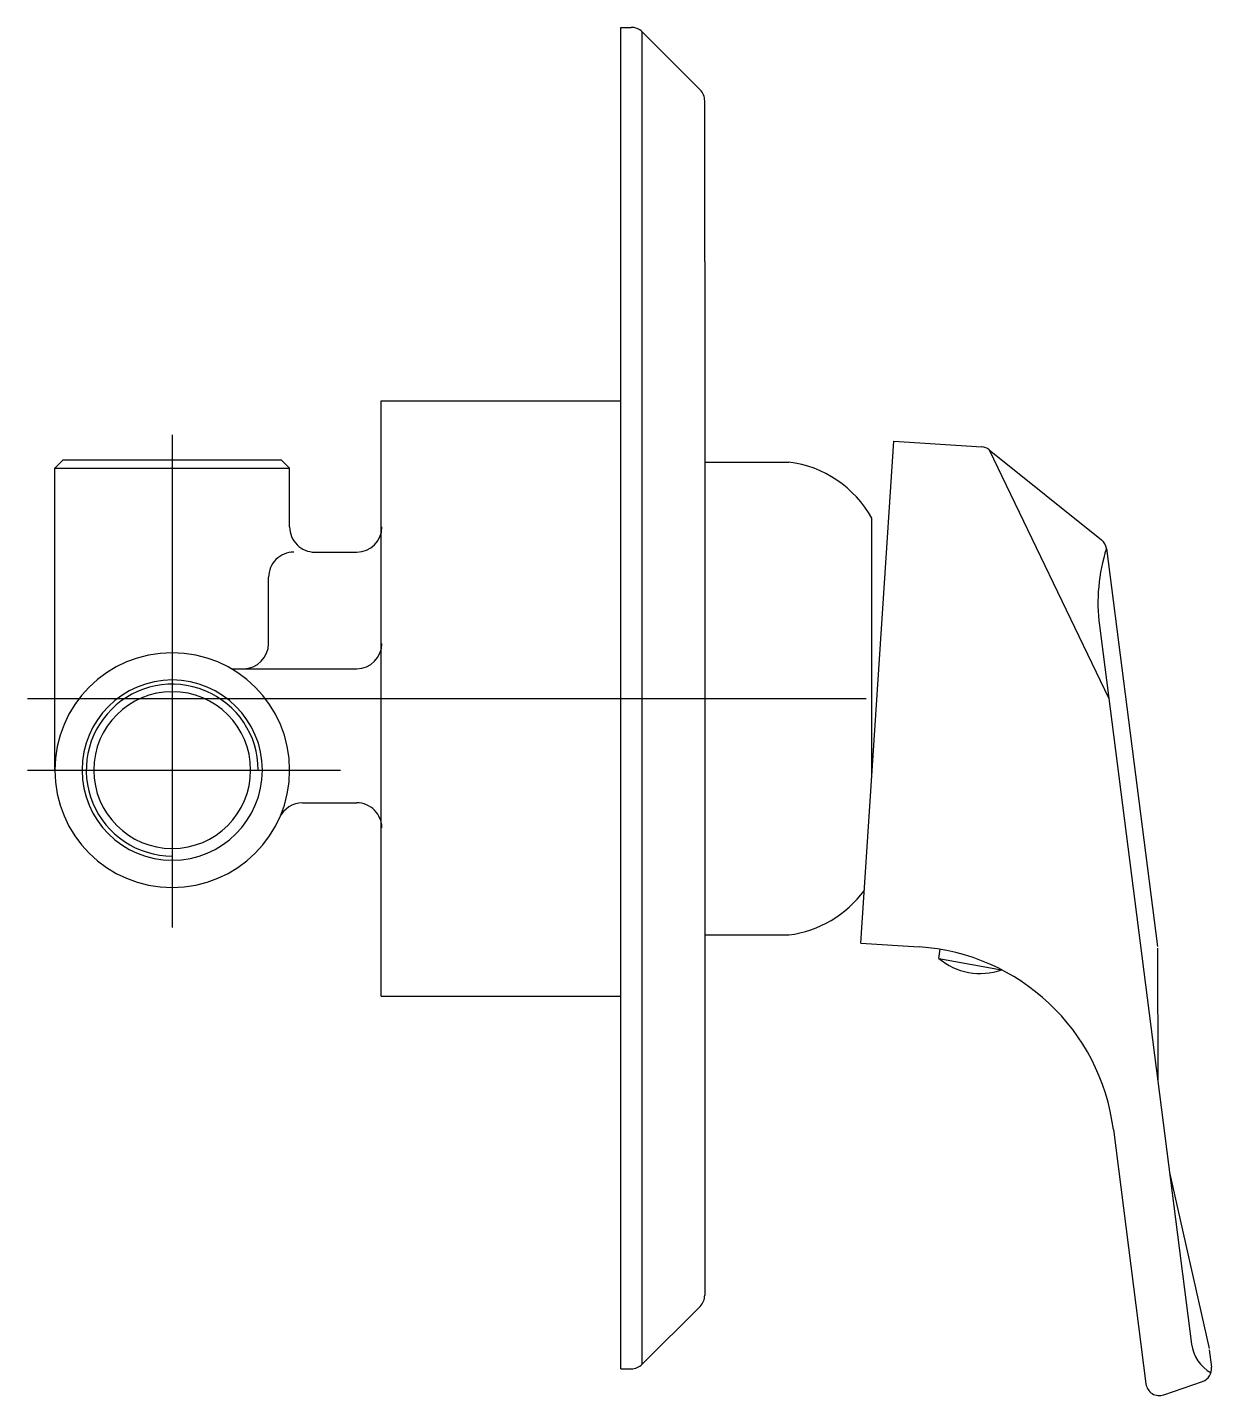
# Model space of a CAD drawing. Extents: x -0.894 to -0.752, y 546.432 to 546.596.
import ezdxf

# ---------------------------------------------------------------- set-up
doc = ezdxf.new("R2010")
doc.units = 0
doc.header["$LTSCALE"] = 0.2
doc.header["$MEASUREMENT"] = 0
doc.linetypes.add('AXES', pattern=[0.54, 0.3, -0.08, 0.08, -0.08])
doc.linetypes.add('CONTINU', pattern=[0])
doc.layers.get('0').update_dxf_attribs({"linetype": 'CONTINUOUS'})
doc.layers.add('DECA_EIXOS', color=5, linetype='AXES')

msp = doc.modelspace()

# ---------------------------------------------------------------- linework, layer by layer
at = {"linetype": 'CONTINU'}
for points in [[(-0.82281, 546.43555), (-0.82281, 546.59555)], [(-0.82281, 546.59555), (-0.82159, 546.59555)], [(-0.82025, 546.595), (-0.81337, 546.58811)], [(-0.82025, 546.43611), (-0.82025, 546.595)], [(-0.81281, 546.56779), (-0.81281, 546.58677)], [(-0.81281, 546.56762), (-0.81281, 546.44434)], [(-0.8514, 546.48001), (-0.8514, 546.55101)], [(-0.8514, 546.55101), (-0.82281, 546.55101)], [(-0.7942, 546.48634), (-0.79025, 546.54621)], [(-0.79025, 546.54621), (-0.77978, 546.54552)], [(-0.77888, 546.54517), (-0.7655, 546.53442)], [(-0.77888, 546.54517), (-0.76464, 546.51551)], [(-0.8903, 546.54296), (-0.8893, 546.54396)], [(-0.8893, 546.54396), (-0.8633, 546.54396)], [(-0.8633, 546.54396), (-0.8623, 546.54296)], [(-0.81281, 546.54371), (-0.80279, 546.54371)], [(-0.8903, 546.50696), (-0.8903, 546.54296)], [(-0.8903, 546.54296), (-0.8623, 546.54296)], [(-0.8623, 546.53596), (-0.8623, 546.54296)], [(-0.7929, 546.50608), (-0.7929, 546.53701)], [(-0.76492, 546.53338), (-0.75882, 546.48592)], [(-0.8593, 546.53296), (-0.8543, 546.53296)], [(-0.86481, 546.52206), (-0.86481, 546.52996)], [(-0.76575, 546.52419), (-0.75476, 546.4385)], [(-0.86925, 546.51906), (-0.8543, 546.51906)], [(-0.86076, 546.50306), (-0.8543, 546.50306)], [(-0.81281, 546.48731), (-0.80279, 546.48731)], [(-0.7942, 546.48634), (-0.78725, 546.48588)], [(-0.78489, 546.48451), (-0.78475, 546.48559)], [(-0.78489, 546.48451), (-0.77743, 546.48315)], [(-0.75881, 546.48571), (-0.75879, 546.46997)], [(-0.8514, 546.48001), (-0.82281, 546.48001)], [(-0.76409, 546.46411), (-0.7602, 546.43376)], [(-0.75738, 546.45898), (-0.75268, 546.43796)], [(-0.82025, 546.43611), (-0.81336, 546.443)], [(-0.75265, 546.43782), (-0.75239, 546.43575)], [(-0.82281, 546.43555), (-0.82159, 546.43555)], [(-0.75808, 546.43244), (-0.75345, 546.43404)]]:
    msp.add_lwpolyline(points, dxfattribs=at)
for points in [[(-0.82025, 546.595, 0.198913), (-0.82159, 546.59555)], [(-0.81281, 546.58677, 0.199899), (-0.81337, 546.58811)], [(-0.81281, 546.56762, 0.022027), (-0.81281, 546.56779)], [(-0.77888, 546.54517, 0.153916), (-0.77978, 546.54552)], [(-0.7929, 546.53701, 0.23926), (-0.80279, 546.54371)], [(-0.8623, 546.53596, 0.414214), (-0.8593, 546.53296)], [(-0.8543, 546.53296, 0.414212), (-0.8513, 546.53596)], [(-0.76492, 546.53338, 0.109754), (-0.76575, 546.52419)], [(-0.76492, 546.53338, 0.193989), (-0.7655, 546.53442)], [(-0.86181, 546.53296, 0.414221), (-0.86481, 546.52996)], [(-0.86781, 546.51906, 0.414208), (-0.86481, 546.52206)], [(-0.8543, 546.51906, 0.414208), (-0.8513, 546.52206)], [(-0.8763, 546.52096, 1), (-0.8763, 546.49296)], [(-0.8763, 546.49296, 1), (-0.8763, 546.52096)], [(-0.8763, 546.51771, 1), (-0.8763, 546.49621)], [(-0.86605, 546.50696, 2.414216), (-0.8763, 546.49671)], [(-0.8763, 546.49621, 1), (-0.8763, 546.51771)], [(-0.8763, 546.51631, 1), (-0.8763, 546.49761)], [(-0.8763, 546.49761, 1), (-0.8763, 546.51631)], [(-0.86076, 546.50306, 0.296472), (-0.8635, 546.50128)], [(-0.8513, 546.50006, 0.414218), (-0.8543, 546.50306)], [(-0.80279, 546.48731, 0.206459), (-0.79378, 546.49262)], [(-0.76409, 546.46411, 0.358731), (-0.78725, 546.48588)], [(-0.78489, 546.48451, 0.270135), (-0.77743, 546.48315)], [(-0.81336, 546.443, 0.199406), (-0.81281, 546.44434)], [(-0.75476, 546.4385, 0.238313), (-0.75244, 546.43508)], [(-0.82159, 546.43555, 0.200158), (-0.82025, 546.43611)], [(-0.75345, 546.43404, 0.355649), (-0.75239, 546.43575)], [(-0.7602, 546.43376, 0.476925), (-0.75808, 546.43244)]]:
    msp.add_lwpolyline(points, format="xyb", dxfattribs=at)
at = {"layer": 'DECA_EIXOS'}
for points in [[(-0.8763, 546.54695), (-0.8763, 546.48818)], [(-0.89357, 546.51551), (-0.75873, 546.51551)], [(-0.89357, 546.50696), (-0.85622, 546.50696)]]:
    msp.add_lwpolyline(points, dxfattribs=at)

doc.saveas('drawing.dxf')
